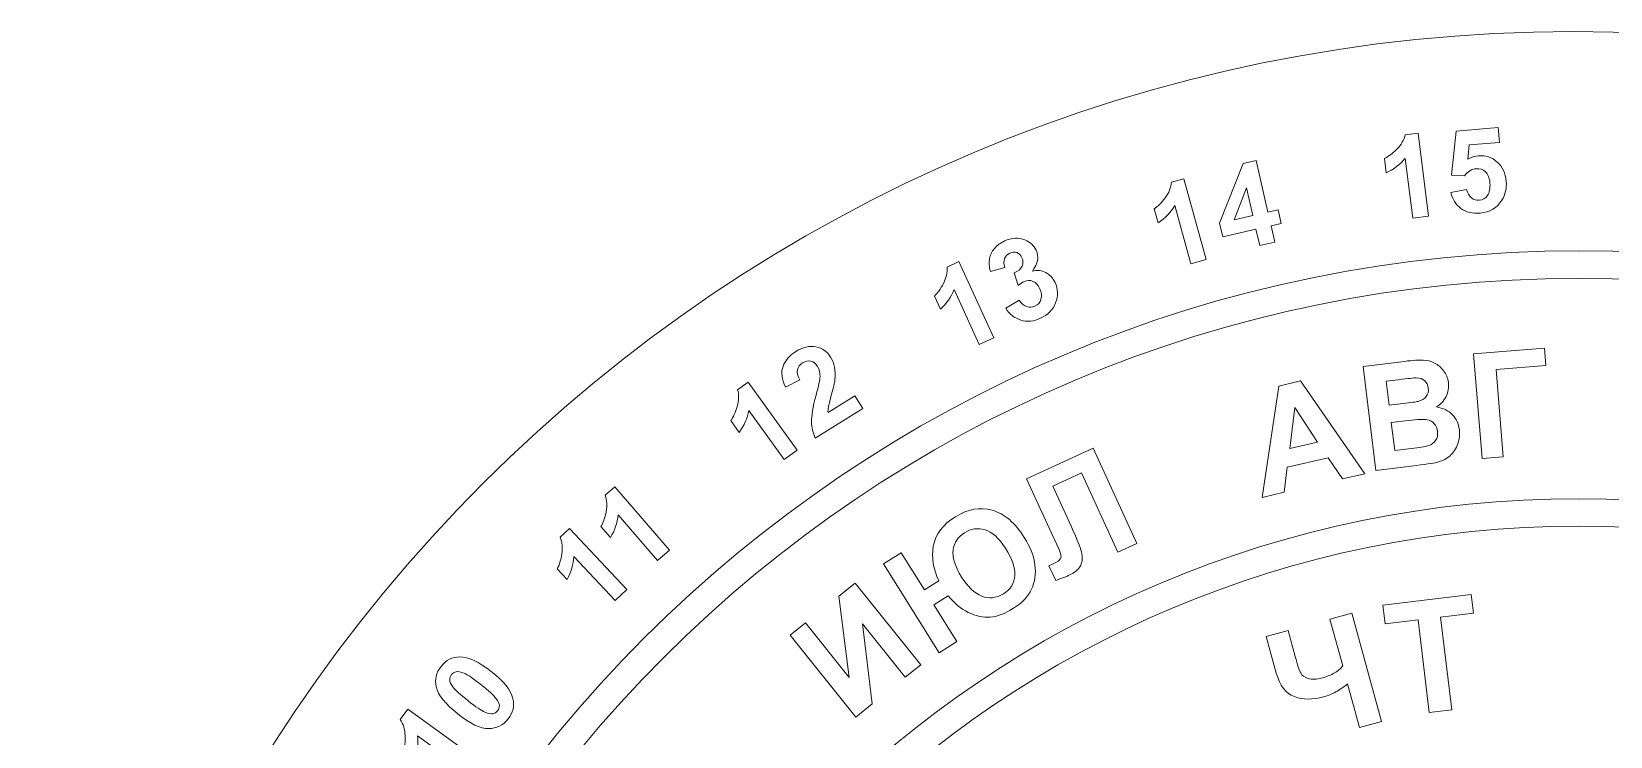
# Model space of a CAD drawing. Header units: millimetres. Extents: x -84 to 196, y -140 to 140.
# Drawn here: x -84.3 to 59.1, y 76 to 140 of the extents above; entities that cross this region are included whole.
import ezdxf

# ---------------------------------------------------------------- set-up
doc = ezdxf.new("R2010")
doc.units = ezdxf.units.MM
doc.header["$MEASUREMENT"] = 0
doc.layers.add('Layer 1', color=7, linetype='Continuous')

msp = doc.modelspace()

# ---------------------------------------------------------------- linework, layer by layer
at = {"layer": 'Layer 1', "color": 250, "lineweight": 9}
for points, knots in [([(55.6856, 140), (133.0055, 140), (195.6856, 77.3199), (195.6856, 0), (195.6856, 0), (195.6856, -77.3199), (133.0055, -140), (55.6856, -140), (55.6856, -140), (-21.6343, -140), (-84.3145, -77.3199), (-84.3145, 0), (-84.3145, 0), (-84.3145, 77.3199), (-21.6343, 140), (55.6856, 140)], [0, 0, 0, 0, 0.2, 0.2, 0.2, 0.2, 0.4, 0.4, 0.4, 0.4, 0.6, 0.6, 0.6, 0.6, 1, 1, 1, 1]), ([(42.5427, 123.2456), (42.5427, 123.2456), (41.1037, 123.0627), (41.1037, 123.0627), (41.1037, 123.0627), (41.1037, 123.0627), (40.4152, 128.4905), (40.4152, 128.4905), (40.4152, 128.4905), (39.9526, 127.9322), (39.3784, 127.4901), (38.6946, 127.1623), (38.6946, 127.1623), (38.6946, 127.1623), (38.528, 128.4691), (38.528, 128.4691), (38.528, 128.4691), (38.8893, 128.6409), (39.2679, 128.9257), (39.664, 129.3251), (39.664, 129.3251), (40.0617, 129.7228), (40.3131, 130.1626), (40.4197, 130.6408), (40.4197, 130.6408), (40.4197, 130.6408), (41.5889, 130.7896), (41.5889, 130.7896), (41.5889, 130.7896), (41.5889, 130.7896), (42.5427, 123.2456), (42.5427, 123.2456)], [0, 0, 0, 0, 0.11111111, 0.11111111, 0.11111111, 0.11111111, 0.22222222, 0.22222222, 0.22222222, 0.22222222, 0.33333333, 0.33333333, 0.33333333, 0.33333333, 0.44444444, 0.44444444, 0.44444444, 0.44444444, 0.55555556, 0.55555556, 0.55555556, 0.55555556, 0.66666667, 0.66666667, 0.66666667, 0.66666667, 0.77777778, 0.77777778, 0.77777778, 0.77777778, 1, 1, 1, 1]), ([(44.5682, 125.3889), (44.5682, 125.3889), (45.999, 125.6552), (45.999, 125.6552), (45.999, 125.6552), (46.0662, 125.3327), (46.2088, 125.085), (46.4268, 124.9099), (46.4268, 124.9099), (46.6449, 124.7365), (46.8853, 124.6604), (47.1496, 124.6815), (47.1496, 124.6815), (47.4529, 124.7062), (47.699, 124.8506), (47.8879, 125.1128), (47.8879, 125.1128), (48.0768, 125.3751), (48.152, 125.753), (48.112, 126.2484), (48.112, 126.2484), (48.0739, 126.7103), (47.9413, 127.0499), (47.7159, 127.2656), (47.7159, 127.2656), (47.4889, 127.4794), (47.2096, 127.5747), (46.8763, 127.5462), (46.8763, 127.5462), (46.4602, 127.5136), (46.1035, 127.2997), (45.8025, 126.9046), (45.8025, 126.9046), (45.8025, 126.9046), (44.615, 126.9784), (44.615, 126.9784), (44.615, 126.9784), (44.615, 126.9784), (45.0369, 130.9692), (45.0369, 130.9692), (45.0369, 130.9692), (45.0369, 130.9692), (48.8626, 131.2801), (48.8626, 131.2801), (48.8626, 131.2801), (48.8626, 131.2801), (48.9731, 129.9261), (48.9731, 129.9261), (48.9731, 129.9261), (48.9731, 129.9261), (46.2441, 129.703), (46.2441, 129.703), (46.2441, 129.703), (46.2441, 129.703), (46.1215, 128.4023), (46.1215, 128.4023), (46.1215, 128.4023), (46.4308, 128.5912), (46.7547, 128.6973), (47.0914, 128.7258), (47.0914, 128.7258), (47.7332, 128.7773), (48.2952, 128.5885), (48.7812, 128.1576), (48.7812, 128.1576), (49.2654, 127.7265), (49.5371, 127.1391), (49.5981, 126.395), (49.5981, 126.395), (49.6477, 125.7727), (49.5136, 125.2039), (49.1923, 124.6869), (49.1923, 124.6869), (48.7557, 123.9804), (48.1019, 123.5919), (47.229, 123.5212), (47.229, 123.5212), (46.5327, 123.4659), (45.948, 123.6052), (45.4784, 123.9445), (45.4784, 123.9445), (45.009, 124.282), (44.7062, 124.7652), (44.5682, 125.3889)], [0, 0, 0, 0, 0.04545455, 0.04545455, 0.04545455, 0.04545455, 0.09090909, 0.09090909, 0.09090909, 0.09090909, 0.13636364, 0.13636364, 0.13636364, 0.13636364, 0.18181818, 0.18181818, 0.18181818, 0.18181818, 0.22727273, 0.22727273, 0.22727273, 0.22727273, 0.27272727, 0.27272727, 0.27272727, 0.27272727, 0.31818182, 0.31818182, 0.31818182, 0.31818182, 0.36363636, 0.36363636, 0.36363636, 0.36363636, 0.40909091, 0.40909091, 0.40909091, 0.40909091, 0.45454545, 0.45454545, 0.45454545, 0.45454545, 0.5, 0.5, 0.5, 0.5, 0.54545455, 0.54545455, 0.54545455, 0.54545455, 0.59090909, 0.59090909, 0.59090909, 0.59090909, 0.63636364, 0.63636364, 0.63636364, 0.63636364, 0.68181818, 0.68181818, 0.68181818, 0.68181818, 0.72727273, 0.72727273, 0.72727273, 0.72727273, 0.77272727, 0.77272727, 0.77272727, 0.77272727, 0.81818182, 0.81818182, 0.81818182, 0.81818182, 0.86363636, 0.86363636, 0.86363636, 0.86363636, 0.90909091, 0.90909091, 0.90909091, 0.90909091, 1, 1, 1, 1]), ([(27.21, 120.5775), (27.21, 120.5775), (26.8697, 122.0627), (26.8697, 122.0627), (26.8697, 122.0627), (26.8697, 122.0627), (23.8498, 121.3715), (23.8498, 121.3715), (23.8498, 121.3715), (23.8498, 121.3715), (23.566, 122.6098), (23.566, 122.6098), (23.566, 122.6098), (23.566, 122.6098), (25.6936, 128.0283), (25.6936, 128.0283), (25.6936, 128.0283), (25.6936, 128.0283), (26.8825, 128.2998), (26.8825, 128.2998), (26.8825, 128.2998), (26.8825, 128.2998), (27.9546, 123.6184), (27.9546, 123.6184), (27.9546, 123.6184), (27.9546, 123.6184), (28.87, 123.8282), (28.87, 123.8282), (28.87, 123.8282), (28.87, 123.8282), (29.154, 122.5863), (29.154, 122.5863), (29.154, 122.5863), (29.154, 122.5863), (28.2385, 122.3766), (28.2385, 122.3766), (28.2385, 122.3766), (28.2385, 122.3766), (28.5788, 120.8914), (28.5788, 120.8914), (28.5788, 120.8914), (28.5788, 120.8914), (27.21, 120.5775), (27.21, 120.5775)], [0, 0, 0, 0, 0.08333333, 0.08333333, 0.08333333, 0.08333333, 0.16666667, 0.16666667, 0.16666667, 0.16666667, 0.25, 0.25, 0.25, 0.25, 0.33333333, 0.33333333, 0.33333333, 0.33333333, 0.41666667, 0.41666667, 0.41666667, 0.41666667, 0.5, 0.5, 0.5, 0.5, 0.58333333, 0.58333333, 0.58333333, 0.58333333, 0.66666667, 0.66666667, 0.66666667, 0.66666667, 0.75, 0.75, 0.75, 0.75, 0.83333333, 0.83333333, 0.83333333, 0.83333333, 1, 1, 1, 1]), ([(22.3559, 119.3131), (22.3559, 119.3131), (20.9573, 118.9253), (20.9573, 118.9253), (20.9573, 118.9253), (20.9573, 118.9253), (19.498, 124.1962), (19.498, 124.1962), (19.498, 124.1962), (19.1181, 123.5768), (18.6152, 123.0566), (17.9838, 122.6358), (17.9838, 122.6358), (17.9838, 122.6358), (17.6324, 123.9036), (17.6324, 123.9036), (17.6324, 123.9036), (17.965, 124.1246), (18.2979, 124.4602), (18.6348, 124.9122), (18.6348, 124.9122), (18.9699, 125.3642), (19.1552, 125.8345), (19.1924, 126.3246), (19.1924, 126.3246), (19.1924, 126.3246), (20.326, 126.6377), (20.326, 126.6377), (20.326, 126.6377), (20.326, 126.6377), (22.3559, 119.3131), (22.3559, 119.3131)], [0, 0, 0, 0, 0.11111111, 0.11111111, 0.11111111, 0.11111111, 0.22222222, 0.22222222, 0.22222222, 0.22222222, 0.33333333, 0.33333333, 0.33333333, 0.33333333, 0.44444444, 0.44444444, 0.44444444, 0.44444444, 0.55555556, 0.55555556, 0.55555556, 0.55555556, 0.66666667, 0.66666667, 0.66666667, 0.66666667, 0.77777778, 0.77777778, 0.77777778, 0.77777778, 1, 1, 1, 1]), ([(26.5841, 123.3063), (26.5841, 123.3063), (26.0075, 125.8269), (26.0075, 125.8269), (26.0075, 125.8269), (26.0075, 125.8269), (24.8889, 122.9166), (24.8889, 122.9166), (24.8889, 122.9166), (24.8889, 122.9166), (26.5841, 123.3063), (26.5841, 123.3063)], [0, 0, 0, 0, 0.25, 0.25, 0.25, 0.25, 0.5, 0.5, 0.5, 0.5, 1, 1, 1, 1]), ([(4.1604, 114.8845), (4.1604, 114.8845), (5.3662, 115.6253), (5.3662, 115.6253), (5.3662, 115.6253), (5.5567, 115.3178), (5.7801, 115.1197), (6.0364, 115.0295), (6.0364, 115.0295), (6.2944, 114.9392), (6.5501, 114.9514), (6.8035, 115.0675), (6.8035, 115.0675), (7.0761, 115.1925), (7.2584, 115.4017), (7.3483, 115.6933), (7.3483, 115.6933), (7.4401, 115.9849), (7.4065, 116.3075), (7.2458, 116.6576), (7.2458, 116.6576), (7.0939, 116.99), (6.8827, 117.211), (6.6157, 117.3241), (6.6157, 117.3241), (6.3487, 117.4355), (6.0859, 117.4322), (5.829, 117.3161), (5.829, 117.3161), (5.6602, 117.2375), (5.4739, 117.1129), (5.2686, 116.9389), (5.2686, 116.9389), (5.2686, 116.9389), (4.9214, 118.0816), (4.9214, 118.0816), (4.9214, 118.0816), (5.2822, 118.2355), (5.5192, 118.4379), (5.6324, 118.6873), (5.6324, 118.6873), (5.7455, 118.9384), (5.7387, 119.1994), (5.6136, 119.4721), (5.6136, 119.4721), (5.5083, 119.7043), (5.3539, 119.8568), (5.1524, 119.9316), (5.1524, 119.9316), (4.9526, 120.0063), (4.7375, 119.9909), (4.5088, 119.8855), (4.5088, 119.8855), (4.2836, 119.7819), (4.1276, 119.6169), (4.0389, 119.3871), (4.0389, 119.3871), (3.9504, 119.1573), (3.959, 118.8839), (4.0614, 118.567), (4.0614, 118.567), (4.0614, 118.567), (2.7511, 118.2172), (2.7511, 118.2172), (2.7511, 118.2172), (2.6444, 118.6716), (2.6209, 119.0631), (2.6772, 119.3897), (2.6772, 119.3897), (2.7335, 119.7164), (2.8817, 120.0206), (3.1218, 120.3043), (3.1218, 120.3043), (3.3617, 120.5862), (3.6708, 120.8137), (4.0491, 120.9888), (4.0491, 120.9888), (4.6965, 121.2854), (5.3119, 121.3171), (5.8918, 121.0824), (5.8918, 121.0824), (6.3692, 120.8929), (6.7061, 120.5844), (6.9009, 120.1587), (6.9009, 120.1587), (7.1778, 119.5553), (7.0686, 118.9214), (6.5732, 118.2588), (6.5732, 118.2588), (7.0066, 118.3548), (7.409, 118.3095), (7.7805, 118.1247), (7.7805, 118.1247), (8.1521, 117.9382), (8.4325, 117.6381), (8.6237, 117.2212), (8.6237, 117.2212), (8.9006, 116.6178), (8.9165, 116.0005), (8.6697, 115.3728), (8.6697, 115.3728), (8.4228, 114.7453), (7.9722, 114.2805), (7.3142, 113.9786), (7.3142, 113.9786), (6.6915, 113.6927), (6.0921, 113.6346), (5.5178, 113.8058), (5.5178, 113.8058), (4.9436, 113.9754), (4.4917, 114.3361), (4.1604, 114.8845)], [0, 0, 0, 0, 0.03448276, 0.03448276, 0.03448276, 0.03448276, 0.06896552, 0.06896552, 0.06896552, 0.06896552, 0.10344828, 0.10344828, 0.10344828, 0.10344828, 0.13793103, 0.13793103, 0.13793103, 0.13793103, 0.17241379, 0.17241379, 0.17241379, 0.17241379, 0.20689655, 0.20689655, 0.20689655, 0.20689655, 0.24137931, 0.24137931, 0.24137931, 0.24137931, 0.27586207, 0.27586207, 0.27586207, 0.27586207, 0.31034483, 0.31034483, 0.31034483, 0.31034483, 0.34482759, 0.34482759, 0.34482759, 0.34482759, 0.37931034, 0.37931034, 0.37931034, 0.37931034, 0.4137931, 0.4137931, 0.4137931, 0.4137931, 0.44827586, 0.44827586, 0.44827586, 0.44827586, 0.48275862, 0.48275862, 0.48275862, 0.48275862, 0.51724138, 0.51724138, 0.51724138, 0.51724138, 0.55172414, 0.55172414, 0.55172414, 0.55172414, 0.5862069, 0.5862069, 0.5862069, 0.5862069, 0.62068966, 0.62068966, 0.62068966, 0.62068966, 0.65517241, 0.65517241, 0.65517241, 0.65517241, 0.68965517, 0.68965517, 0.68965517, 0.68965517, 0.72413793, 0.72413793, 0.72413793, 0.72413793, 0.75862069, 0.75862069, 0.75862069, 0.75862069, 0.79310345, 0.79310345, 0.79310345, 0.79310345, 0.82758621, 0.82758621, 0.82758621, 0.82758621, 0.86206897, 0.86206897, 0.86206897, 0.86206897, 0.89655172, 0.89655172, 0.89655172, 0.89655172, 0.93103448, 0.93103448, 0.93103448, 0.93103448, 1, 1, 1, 1]), ([(56.1771, 120.0928), (122.4512, 120.0928), (176.1771, 66.3669), (176.1771, 0.0928), (176.1771, 0.0928), (176.1771, -66.1813), (122.4512, -119.9072), (56.1771, -119.9072), (56.1771, -119.9072), (-10.097, -119.9072), (-63.8229, -66.1813), (-63.8229, 0.0928), (-63.8229, 0.0928), (-63.8229, 66.3669), (-10.097, 120.0928), (56.1771, 120.0928)], [0, 0, 0, 0, 0.2, 0.2, 0.2, 0.2, 0.4, 0.4, 0.4, 0.4, 0.6, 0.6, 0.6, 0.6, 1, 1, 1, 1]), ([(3.0567, 112.2018), (3.0567, 112.2018), (1.7374, 111.5979), (1.7374, 111.5979), (1.7374, 111.5979), (1.7374, 111.5979), (-0.5423, 116.5694), (-0.5423, 116.5694), (-0.5423, 116.5694), (-0.8171, 115.8975), (-1.2334, 115.3043), (-1.7878, 114.7877), (-1.7878, 114.7877), (-1.7878, 114.7877), (-2.3363, 115.9858), (-2.3363, 115.9858), (-2.3363, 115.9858), (-2.0451, 116.2555), (-1.7686, 116.6417), (-1.5087, 117.1407), (-1.5087, 117.1407), (-1.2489, 117.6413), (-1.1406, 118.1341), (-1.1822, 118.6225), (-1.1822, 118.6225), (-1.1822, 118.6225), (-0.1126, 119.1137), (-0.1126, 119.1137), (-0.1126, 119.1137), (-0.1126, 119.1137), (3.0567, 112.2018), (3.0567, 112.2018)], [0, 0, 0, 0, 0.11111111, 0.11111111, 0.11111111, 0.11111111, 0.22222222, 0.22222222, 0.22222222, 0.22222222, 0.33333333, 0.33333333, 0.33333333, 0.33333333, 0.44444444, 0.44444444, 0.44444444, 0.44444444, 0.55555556, 0.55555556, 0.55555556, 0.55555556, 0.66666667, 0.66666667, 0.66666667, 0.66666667, 0.77777778, 0.77777778, 0.77777778, 0.77777778, 1, 1, 1, 1]), ([(56.1771, 117.5928), (121.0706, 117.5928), (173.6771, 64.9863), (173.6771, 0.0928), (173.6771, 0.0928), (173.6771, -64.8007), (121.0706, -117.4072), (56.1771, -117.4072), (56.1771, -117.4072), (-8.7164, -117.4072), (-61.3229, -64.8007), (-61.3229, 0.0928), (-61.3229, 0.0928), (-61.3229, 64.9863), (-8.7164, 117.5928), (56.1771, 117.5928)], [0, 0, 0, 0, 0.2, 0.2, 0.2, 0.2, 0.4, 0.4, 0.4, 0.4, 0.6, 0.6, 0.6, 0.6, 1, 1, 1, 1]), ([(-9.5515, 106.9353), (-9.5515, 106.9353), (-8.8346, 105.7925), (-8.8346, 105.7925), (-8.8346, 105.7925), (-8.8346, 105.7925), (-13.1456, 103.089), (-13.1456, 103.089), (-13.1456, 103.089), (-13.3697, 103.551), (-13.4861, 104.0475), (-13.4947, 104.5803), (-13.4947, 104.5803), (-13.505, 105.1131), (-13.3653, 105.9146), (-13.0772, 106.985), (-13.0772, 106.985), (-12.847, 107.8496), (-12.7266, 108.4131), (-12.7159, 108.6758), (-12.7159, 108.6758), (-12.7063, 109.0357), (-12.7783, 109.3396), (-12.9335, 109.5876), (-12.9335, 109.5876), (-13.1062, 109.8605), (-13.3113, 110.026), (-13.5527, 110.0806), (-13.5527, 110.0806), (-13.7921, 110.1352), (-14.0412, 110.0823), (-14.3017, 109.9184), (-14.3017, 109.9184), (-14.5568, 109.7579), (-14.7136, 109.5526), (-14.7682, 109.3025), (-14.7682, 109.3025), (-14.823, 109.0524), (-14.7492, 108.7415), (-14.5473, 108.3678), (-14.5473, 108.3678), (-14.5473, 108.3678), (-15.8502, 107.7227), (-15.8502, 107.7227), (-15.8502, 107.7227), (-16.2013, 108.4449), (-16.2762, 109.0734), (-16.0766, 109.6099), (-16.0766, 109.6099), (-15.877, 110.1466), (-15.4875, 110.5953), (-14.9099, 110.9581), (-14.9099, 110.9581), (-14.2757, 111.354), (-13.6713, 111.4961), (-13.0971, 111.3809), (-13.0971, 111.3809), (-12.5211, 111.2675), (-12.0735, 110.9556), (-11.7543, 110.4488), (-11.7543, 110.4488), (-11.5748, 110.16), (-11.4534, 109.8522), (-11.394, 109.5255), (-11.394, 109.5255), (-11.3328, 109.2005), (-11.3249, 108.8247), (-11.3703, 108.3965), (-11.3703, 108.3965), (-11.4005, 108.1144), (-11.4989, 107.6724), (-11.6637, 107.0738), (-11.6637, 107.0738), (-11.8284, 106.4752), (-11.9247, 106.0843), (-11.956, 105.9029), (-11.956, 105.9029), (-11.9855, 105.7214), (-11.999, 105.5539), (-11.9932, 105.4039), (-11.9932, 105.4039), (-11.9932, 105.4039), (-9.5515, 106.9353), (-9.5515, 106.9353)], [0, 0, 0, 0, 0.04545455, 0.04545455, 0.04545455, 0.04545455, 0.09090909, 0.09090909, 0.09090909, 0.09090909, 0.13636364, 0.13636364, 0.13636364, 0.13636364, 0.18181818, 0.18181818, 0.18181818, 0.18181818, 0.22727273, 0.22727273, 0.22727273, 0.22727273, 0.27272727, 0.27272727, 0.27272727, 0.27272727, 0.31818182, 0.31818182, 0.31818182, 0.31818182, 0.36363636, 0.36363636, 0.36363636, 0.36363636, 0.40909091, 0.40909091, 0.40909091, 0.40909091, 0.45454545, 0.45454545, 0.45454545, 0.45454545, 0.5, 0.5, 0.5, 0.5, 0.54545455, 0.54545455, 0.54545455, 0.54545455, 0.59090909, 0.59090909, 0.59090909, 0.59090909, 0.63636364, 0.63636364, 0.63636364, 0.63636364, 0.68181818, 0.68181818, 0.68181818, 0.68181818, 0.72727273, 0.72727273, 0.72727273, 0.72727273, 0.77272727, 0.77272727, 0.77272727, 0.77272727, 0.81818182, 0.81818182, 0.81818182, 0.81818182, 0.86363636, 0.86363636, 0.86363636, 0.86363636, 0.90909091, 0.90909091, 0.90909091, 0.90909091, 1, 1, 1, 1]), ([(46.6263, 110.7458), (46.6263, 110.7458), (53.0573, 111.2689), (53.0573, 111.2689), (53.0573, 111.2689), (53.0573, 111.2689), (53.1892, 109.6766), (53.1892, 109.6766), (53.1892, 109.6766), (53.1892, 109.6766), (48.6742, 109.3096), (48.6742, 109.3096), (48.6742, 109.3096), (48.6742, 109.3096), (49.3173, 101.406), (49.3173, 101.406), (49.3173, 101.406), (49.3173, 101.406), (47.3991, 101.25), (47.3991, 101.25), (47.3991, 101.25), (47.3991, 101.25), (46.6263, 110.7458), (46.6263, 110.7458)], [0, 0, 0, 0, 0.14285714, 0.14285714, 0.14285714, 0.14285714, 0.28571429, 0.28571429, 0.28571429, 0.28571429, 0.42857143, 0.42857143, 0.42857143, 0.42857143, 0.57142857, 0.57142857, 0.57142857, 0.57142857, 0.71428571, 0.71428571, 0.71428571, 0.71428571, 1, 1, 1, 1]), ([(36.5915, 109.593), (36.5915, 109.593), (40.3695, 110.06), (40.3695, 110.06), (40.3695, 110.06), (41.1171, 110.1535), (41.6783, 110.1896), (42.0534, 110.1741), (42.0534, 110.1741), (42.4283, 110.1568), (42.7744, 110.0685), (43.0875, 109.9044), (43.0875, 109.9044), (43.4026, 109.7428), (43.6779, 109.5099), (43.911, 109.2062), (43.911, 109.2062), (44.1467, 108.9001), (44.2888, 108.5433), (44.3379, 108.1349), (44.3379, 108.1349), (44.3937, 107.6934), (44.3233, 107.2718), (44.1304, 106.8723), (44.1304, 106.8723), (43.9378, 106.4728), (43.6496, 106.1555), (43.2636, 105.9222), (43.2636, 105.9222), (43.8606, 105.825), (44.3379, 105.5926), (44.6975, 105.2267), (44.6975, 105.2267), (45.0572, 104.8609), (45.2706, 104.4061), (45.3377, 103.8604), (45.3377, 103.8604), (45.3911, 103.4301), (45.3427, 102.9996), (45.1922, 102.5689), (45.1922, 102.5689), (45.0439, 102.1384), (44.8114, 101.7789), (44.4943, 101.4948), (44.4943, 101.4948), (44.1795, 101.2081), (43.7715, 101.0059), (43.2702, 100.888), (43.2702, 100.888), (42.9572, 100.8145), (42.1919, 100.6987), (40.9764, 100.54), (40.9764, 100.54), (40.9764, 100.54), (37.7595, 100.1424), (37.7595, 100.1424), (37.7595, 100.1424), (37.7595, 100.1424), (36.5915, 109.593), (36.5915, 109.593)], [0, 0, 0, 0, 0.0625, 0.0625, 0.0625, 0.0625, 0.125, 0.125, 0.125, 0.125, 0.1875, 0.1875, 0.1875, 0.1875, 0.25, 0.25, 0.25, 0.25, 0.3125, 0.3125, 0.3125, 0.3125, 0.375, 0.375, 0.375, 0.375, 0.4375, 0.4375, 0.4375, 0.4375, 0.5, 0.5, 0.5, 0.5, 0.5625, 0.5625, 0.5625, 0.5625, 0.625, 0.625, 0.625, 0.625, 0.6875, 0.6875, 0.6875, 0.6875, 0.75, 0.75, 0.75, 0.75, 0.8125, 0.8125, 0.8125, 0.8125, 0.875, 0.875, 0.875, 0.875, 1, 1, 1, 1]), ([(-14.804, 101.9982), (-14.804, 101.9982), (-15.9835, 101.1522), (-15.9835, 101.1522), (-15.9835, 101.1522), (-15.9835, 101.1522), (-19.1753, 105.5944), (-19.1753, 105.5944), (-19.1753, 105.5944), (-19.3168, 104.8826), (-19.6103, 104.2209), (-20.0576, 103.6074), (-20.0576, 103.6074), (-20.0576, 103.6074), (-20.8254, 104.6763), (-20.8254, 104.6763), (-20.8254, 104.6763), (-20.5911, 104.999), (-20.3931, 105.429), (-20.2346, 105.9698), (-20.2346, 105.9698), (-20.076, 106.5107), (-20.0637, 107.017), (-20.1993, 107.4871), (-20.1993, 107.4871), (-20.1993, 107.4871), (-19.2427, 108.1746), (-19.2427, 108.1746), (-19.2427, 108.1746), (-19.2427, 108.1746), (-14.804, 101.9982), (-14.804, 101.9982)], [0, 0, 0, 0, 0.11111111, 0.11111111, 0.11111111, 0.11111111, 0.22222222, 0.22222222, 0.22222222, 0.22222222, 0.33333333, 0.33333333, 0.33333333, 0.33333333, 0.44444444, 0.44444444, 0.44444444, 0.44444444, 0.55555556, 0.55555556, 0.55555556, 0.55555556, 0.66666667, 0.66666667, 0.66666667, 0.66666667, 0.77777778, 0.77777778, 0.77777778, 0.77777778, 1, 1, 1, 1]), ([(36.7583, 99.8449), (36.7583, 99.8449), (34.7191, 99.3793), (34.7191, 99.3793), (34.7191, 99.3793), (34.7191, 99.3793), (33.4259, 101.3027), (33.4259, 101.3027), (33.4259, 101.3027), (33.4259, 101.3027), (29.7162, 100.4533), (29.7162, 100.4533), (29.7162, 100.4533), (29.7162, 100.4533), (29.432, 98.1682), (29.432, 98.1682), (29.432, 98.1682), (29.432, 98.1682), (27.4443, 97.7136), (27.4443, 97.7136), (27.4443, 97.7136), (27.4443, 97.7136), (28.9335, 107.8215), (28.9335, 107.8215), (28.9335, 107.8215), (28.9335, 107.8215), (30.9148, 108.2763), (30.9148, 108.2763), (30.9148, 108.2763), (30.9148, 108.2763), (36.7583, 99.8449), (36.7583, 99.8449)], [0, 0, 0, 0, 0.11111111, 0.11111111, 0.11111111, 0.11111111, 0.22222222, 0.22222222, 0.22222222, 0.22222222, 0.33333333, 0.33333333, 0.33333333, 0.33333333, 0.44444444, 0.44444444, 0.44444444, 0.44444444, 0.55555556, 0.55555556, 0.55555556, 0.55555556, 0.66666667, 0.66666667, 0.66666667, 0.66666667, 0.77777778, 0.77777778, 0.77777778, 0.77777778, 1, 1, 1, 1]), ([(38.6936, 108.2569), (38.6936, 108.2569), (38.9639, 106.0697), (38.9639, 106.0697), (38.9639, 106.0697), (38.9639, 106.0697), (40.215, 106.2256), (40.215, 106.2256), (40.215, 106.2256), (40.9581, 106.3174), (41.4197, 106.3843), (41.5971, 106.4289), (41.5971, 106.4289), (41.9188, 106.5068), (42.1627, 106.6512), (42.3267, 106.862), (42.3267, 106.862), (42.4884, 107.0729), (42.5525, 107.3305), (42.5147, 107.6342), (42.5147, 107.6342), (42.479, 107.9272), (42.3679, 108.1554), (42.1857, 108.3172), (42.1857, 108.3172), (42.0014, 108.4814), (41.7484, 108.561), (41.4246, 108.5608), (41.4246, 108.5608), (41.2338, 108.5585), (40.6881, 108.5025), (39.7896, 108.3907), (39.7896, 108.3907), (39.7896, 108.3907), (38.6936, 108.2569), (38.6936, 108.2569)], [0, 0, 0, 0, 0.1, 0.1, 0.1, 0.1, 0.2, 0.2, 0.2, 0.2, 0.3, 0.3, 0.3, 0.3, 0.4, 0.4, 0.4, 0.4, 0.5, 0.5, 0.5, 0.5, 0.6, 0.6, 0.6, 0.6, 0.7, 0.7, 0.7, 0.7, 0.8, 0.8, 0.8, 0.8, 1, 1, 1, 1]), ([(32.4653, 102.7272), (32.4653, 102.7272), (30.3977, 105.88), (30.3977, 105.88), (30.3977, 105.88), (30.3977, 105.88), (29.9339, 102.1483), (29.9339, 102.1483), (29.9339, 102.1483), (29.9339, 102.1483), (32.4653, 102.7272), (32.4653, 102.7272)], [0, 0, 0, 0, 0.25, 0.25, 0.25, 0.25, 0.5, 0.5, 0.5, 0.5, 1, 1, 1, 1]), ([(39.1582, 104.4964), (39.1582, 104.4964), (39.4709, 101.9699), (39.4709, 101.9699), (39.4709, 101.9699), (39.4709, 101.9699), (41.2367, 102.1887), (41.2367, 102.1887), (41.2367, 102.1887), (41.9244, 102.2736), (42.3592, 102.3472), (42.5389, 102.4071), (42.5389, 102.4071), (42.8162, 102.494), (43.0312, 102.6494), (43.1867, 102.8713), (43.1867, 102.8713), (43.3392, 103.0934), (43.3944, 103.3709), (43.3541, 103.7057), (43.3541, 103.7057), (43.3184, 103.9897), (43.2209, 104.2225), (43.0587, 104.4022), (43.0587, 104.4022), (42.8966, 104.5838), (42.6789, 104.7036), (42.4083, 104.7612), (42.4083, 104.7612), (42.1376, 104.8185), (41.5675, 104.7959), (40.7, 104.6886), (40.7, 104.6886), (40.7, 104.6886), (39.1582, 104.4964), (39.1582, 104.4964)], [0, 0, 0, 0, 0.1, 0.1, 0.1, 0.1, 0.2, 0.2, 0.2, 0.2, 0.3, 0.3, 0.3, 0.3, 0.4, 0.4, 0.4, 0.4, 0.5, 0.5, 0.5, 0.5, 0.6, 0.6, 0.6, 0.6, 0.7, 0.7, 0.7, 0.7, 0.8, 0.8, 0.8, 0.8, 1, 1, 1, 1]), ([(6.0292, 99.4084), (6.0292, 99.4084), (12.0941, 102.1883), (12.0941, 102.1883), (12.0941, 102.1883), (12.0941, 102.1883), (16.0655, 93.5323), (16.0655, 93.5323), (16.0655, 93.5323), (16.0655, 93.5323), (14.3174, 92.7297), (14.3174, 92.7297), (14.3174, 92.7297), (14.3174, 92.7297), (11.0181, 99.9236), (11.0181, 99.9236), (11.0181, 99.9236), (11.0181, 99.9236), (8.4139, 98.7277), (8.4139, 98.7277), (8.4139, 98.7277), (8.4139, 98.7277), (10.1086, 95.0326), (10.1086, 95.0326), (10.1086, 95.0326), (10.5961, 93.9725), (10.8977, 93.2177), (11.0204, 92.766), (11.0204, 92.766), (11.1404, 92.3139), (11.1185, 91.9078), (10.9519, 91.5473), (10.9519, 91.5473), (10.7876, 91.1893), (10.4122, 90.8742), (9.8303, 90.6068), (9.8303, 90.6068), (9.6247, 90.5147), (9.2437, 90.3617), (8.6861, 90.1543), (8.6861, 90.1543), (8.6861, 90.1543), (8.0657, 91.5062), (8.0657, 91.5062), (8.0657, 91.5062), (8.0657, 91.5062), (8.4595, 91.6791), (8.4595, 91.6791), (8.4595, 91.6791), (8.8247, 91.8479), (9.0477, 92.0089), (9.129, 92.1669), (9.129, 92.1669), (9.2101, 92.3226), (9.162, 92.5931), (8.9844, 92.9803), (8.9844, 92.9803), (8.9844, 92.9803), (8.2969, 94.465), (8.2969, 94.465), (8.2969, 94.465), (8.2969, 94.465), (6.0292, 99.4084), (6.0292, 99.4084)], [0, 0, 0, 0, 0.05882353, 0.05882353, 0.05882353, 0.05882353, 0.11764706, 0.11764706, 0.11764706, 0.11764706, 0.17647059, 0.17647059, 0.17647059, 0.17647059, 0.23529412, 0.23529412, 0.23529412, 0.23529412, 0.29411765, 0.29411765, 0.29411765, 0.29411765, 0.35294118, 0.35294118, 0.35294118, 0.35294118, 0.41176471, 0.41176471, 0.41176471, 0.41176471, 0.47058824, 0.47058824, 0.47058824, 0.47058824, 0.52941176, 0.52941176, 0.52941176, 0.52941176, 0.58823529, 0.58823529, 0.58823529, 0.58823529, 0.64705882, 0.64705882, 0.64705882, 0.64705882, 0.70588235, 0.70588235, 0.70588235, 0.70588235, 0.76470588, 0.76470588, 0.76470588, 0.76470588, 0.82352941, 0.82352941, 0.82352941, 0.82352941, 0.88235294, 0.88235294, 0.88235294, 0.88235294, 1, 1, 1, 1]), ([(56.1771, 97.5928), (110.0249, 97.5928), (153.6771, 53.9406), (153.6771, 0.0928), (153.6771, 0.0928), (153.6771, -53.755), (110.0249, -97.4072), (56.1771, -97.4072), (56.1771, -97.4072), (2.3293, -97.4072), (-41.3229, -53.755), (-41.3229, 0.0928), (-41.3229, 0.0928), (-41.3229, 53.9406), (2.3293, 97.5928), (56.1771, 97.5928)], [0, 0, 0, 0, 0.2, 0.2, 0.2, 0.2, 0.4, 0.4, 0.4, 0.4, 0.6, 0.6, 0.6, 0.6, 1, 1, 1, 1]), ([(-26.3753, 92.9293), (-26.3753, 92.9293), (-27.4733, 91.9813), (-27.4733, 91.9813), (-27.4733, 91.9813), (-27.4733, 91.9813), (-31.0488, 96.1152), (-31.0488, 96.1152), (-31.0488, 96.1152), (-31.1252, 95.3939), (-31.3568, 94.7079), (-31.7472, 94.0592), (-31.7472, 94.0592), (-31.7472, 94.0592), (-32.6072, 95.0547), (-32.6072, 95.0547), (-32.6072, 95.0547), (-32.4022, 95.395), (-32.2449, 95.8428), (-32.135, 96.3949), (-32.135, 96.3949), (-32.0252, 96.9469), (-32.0584, 97.4496), (-32.2361, 97.9066), (-32.2361, 97.9066), (-32.2361, 97.9066), (-31.3447, 98.6766), (-31.3447, 98.6766), (-31.3447, 98.6766), (-31.3447, 98.6766), (-26.3753, 92.9293), (-26.3753, 92.9293)], [0, 0, 0, 0, 0.11111111, 0.11111111, 0.11111111, 0.11111111, 0.22222222, 0.22222222, 0.22222222, 0.22222222, 0.33333333, 0.33333333, 0.33333333, 0.33333333, 0.44444444, 0.44444444, 0.44444444, 0.44444444, 0.55555556, 0.55555556, 0.55555556, 0.55555556, 0.66666667, 0.66666667, 0.66666667, 0.66666667, 0.77777778, 0.77777778, 0.77777778, 0.77777778, 1, 1, 1, 1]), ([(-6.9655, 91.6669), (-6.9655, 91.6669), (-5.3359, 92.6859), (-5.3359, 92.6859), (-5.3359, 92.6859), (-5.3359, 92.6859), (-3.2254, 89.317), (-3.2254, 89.317), (-3.2254, 89.317), (-3.2254, 89.317), (-1.9144, 90.1364), (-1.9144, 90.1364), (-1.9144, 90.1364), (-2.4431, 91.1924), (-2.6148, 92.2454), (-2.4291, 93.2954), (-2.4291, 93.2954), (-2.2433, 94.348), (-1.5729, 95.2348), (-0.4157, 95.9579), (-0.4157, 95.9579), (0.6945, 96.6548), (1.8054, 96.8502), (2.9125, 96.542), (2.9125, 96.542), (4.0217, 96.2337), (4.9936, 95.4121), (5.8284, 94.0743), (5.8284, 94.0743), (6.3764, 93.2002), (6.7005, 92.3657), (6.8007, 91.5684), (6.8007, 91.5684), (6.9033, 90.7688), (6.7977, 90.0375), (6.4885, 89.37), (6.4885, 89.37), (6.1772, 88.7023), (5.6335, 88.125), (4.8554, 87.6386), (4.8554, 87.6386), (4.0616, 87.1412), (3.354, 86.8717), (2.728, 86.8277), (2.728, 86.8277), (2.1042, 86.786), (1.4418, 86.9332), (0.7411, 87.2715), (0.7411, 87.2715), (0.0427, 87.6096), (-0.5613, 88.1135), (-1.0665, 88.7831), (-1.0665, 88.7831), (-1.0665, 88.7831), (-2.3774, 87.9612), (-2.3774, 87.9612), (-2.3774, 87.9612), (-2.3774, 87.9612), (-0.2823, 84.6148), (-0.2823, 84.6148), (-0.2823, 84.6148), (-0.2823, 84.6148), (-1.91, 83.5934), (-1.91, 83.5934), (-1.91, 83.5934), (-1.91, 83.5934), (-6.9655, 91.6669), (-6.9655, 91.6669)], [0, 0, 0, 0, 0.05555556, 0.05555556, 0.05555556, 0.05555556, 0.11111111, 0.11111111, 0.11111111, 0.11111111, 0.16666667, 0.16666667, 0.16666667, 0.16666667, 0.22222222, 0.22222222, 0.22222222, 0.22222222, 0.27777778, 0.27777778, 0.27777778, 0.27777778, 0.33333333, 0.33333333, 0.33333333, 0.33333333, 0.38888889, 0.38888889, 0.38888889, 0.38888889, 0.44444444, 0.44444444, 0.44444444, 0.44444444, 0.5, 0.5, 0.5, 0.5, 0.55555556, 0.55555556, 0.55555556, 0.55555556, 0.61111111, 0.61111111, 0.61111111, 0.61111111, 0.66666667, 0.66666667, 0.66666667, 0.66666667, 0.72222222, 0.72222222, 0.72222222, 0.72222222, 0.77777778, 0.77777778, 0.77777778, 0.77777778, 0.83333333, 0.83333333, 0.83333333, 0.83333333, 0.88888889, 0.88888889, 0.88888889, 0.88888889, 1, 1, 1, 1]), ([(56.1771, 95.0928), (108.6442, 95.0928), (151.1771, 52.5598), (151.1771, 0.0928), (151.1771, 0.0928), (151.1771, -52.3742), (108.6442, -94.9072), (56.1771, -94.9072), (56.1771, -94.9072), (3.71, -94.9072), (-38.8229, -52.3742), (-38.8229, 0.0928), (-38.8229, 0.0928), (-38.8229, 52.5598), (3.71, 95.0928), (56.1771, 95.0928)], [0, 0, 0, 0, 0.2, 0.2, 0.2, 0.2, 0.4, 0.4, 0.4, 0.4, 0.6, 0.6, 0.6, 0.6, 1, 1, 1, 1]), ([(-30.2694, 89.3383), (-30.2694, 89.3383), (-31.3302, 88.3465), (-31.3302, 88.3465), (-31.3302, 88.3465), (-31.3302, 88.3465), (-35.063, 92.3448), (-35.063, 92.3448), (-35.063, 92.3448), (-35.1128, 91.6202), (-35.3194, 90.9251), (-35.6827, 90.2594), (-35.6827, 90.2594), (-35.6827, 90.2594), (-36.5817, 91.2226), (-36.5817, 91.2226), (-36.5817, 91.2226), (-36.3904, 91.5721), (-36.2492, 92.0243), (-36.1618, 92.581), (-36.1618, 92.581), (-36.0728, 93.1359), (-36.1253, 93.639), (-36.3192, 94.0904), (-36.3192, 94.0904), (-36.3192, 94.0904), (-35.4592, 94.8933), (-35.4592, 94.8933), (-35.4592, 94.8933), (-35.4592, 94.8933), (-30.2694, 89.3383), (-30.2694, 89.3383)], [0, 0, 0, 0, 0.11111111, 0.11111111, 0.11111111, 0.11111111, 0.22222222, 0.22222222, 0.22222222, 0.22222222, 0.33333333, 0.33333333, 0.33333333, 0.33333333, 0.44444444, 0.44444444, 0.44444444, 0.44444444, 0.55555556, 0.55555556, 0.55555556, 0.55555556, 0.66666667, 0.66666667, 0.66666667, 0.66666667, 0.77777778, 0.77777778, 0.77777778, 0.77777778, 1, 1, 1, 1]), ([(0.1384, 90.4799), (0.6994, 89.5858), (1.3096, 89.0043), (1.9708, 88.7418), (1.9708, 88.7418), (2.6321, 88.4791), (3.2848, 88.5496), (3.9315, 88.9527), (3.9315, 88.9527), (4.5959, 89.369), (4.9418, 89.9233), (4.9718, 90.6131), (4.9718, 90.6131), (5.0039, 91.3051), (4.7152, 92.1327), (4.1102, 93.0982), (4.1102, 93.0982), (3.5318, 94.0233), (2.9147, 94.5807), (2.2639, 94.7698), (2.2639, 94.7698), (1.6112, 94.9592), (0.9847, 94.8664), (0.3872, 94.4915), (0.3872, 94.4915), (-0.1973, 94.1258), (-0.5363, 93.6113), (-0.6345, 92.9443), (-0.6345, 92.9443), (-0.7308, 92.2793), (-0.4731, 91.4566), (0.1384, 90.4799)], [0, 0, 0, 0, 0.11111111, 0.11111111, 0.11111111, 0.11111111, 0.22222222, 0.22222222, 0.22222222, 0.22222222, 0.33333333, 0.33333333, 0.33333333, 0.33333333, 0.44444444, 0.44444444, 0.44444444, 0.44444444, 0.55555556, 0.55555556, 0.55555556, 0.55555556, 0.66666667, 0.66666667, 0.66666667, 0.66666667, 0.77777778, 0.77777778, 0.77777778, 0.77777778, 1, 1, 1, 1]), ([(-15.4273, 85.1936), (-15.4273, 85.1936), (-14.0239, 86.317), (-14.0239, 86.317), (-14.0239, 86.317), (-14.0239, 86.317), (-10.0605, 81.3699), (-10.0605, 81.3699), (-10.0605, 81.3699), (-10.0605, 81.3699), (-11.0122, 88.7296), (-11.0122, 88.7296), (-11.0122, 88.7296), (-11.0122, 88.7296), (-9.5182, 89.9268), (-9.5182, 89.9268), (-9.5182, 89.9268), (-9.5182, 89.9268), (-3.5654, 82.4973), (-3.5654, 82.4973), (-3.5654, 82.4973), (-3.5654, 82.4973), (-4.9711, 81.3717), (-4.9711, 81.3717), (-4.9711, 81.3717), (-4.9711, 81.3717), (-8.8561, 86.2217), (-8.8561, 86.2217), (-8.8561, 86.2217), (-8.8561, 86.2217), (-7.9764, 78.966), (-7.9764, 78.966), (-7.9764, 78.966), (-7.9764, 78.966), (-9.4765, 77.7643), (-9.4765, 77.7643), (-9.4765, 77.7643), (-9.4765, 77.7643), (-15.4273, 85.1936), (-15.4273, 85.1936)], [0, 0, 0, 0, 0.09090909, 0.09090909, 0.09090909, 0.09090909, 0.18181818, 0.18181818, 0.18181818, 0.18181818, 0.27272727, 0.27272727, 0.27272727, 0.27272727, 0.36363636, 0.36363636, 0.36363636, 0.36363636, 0.45454545, 0.45454545, 0.45454545, 0.45454545, 0.54545455, 0.54545455, 0.54545455, 0.54545455, 0.63636364, 0.63636364, 0.63636364, 0.63636364, 0.72727273, 0.72727273, 0.72727273, 0.72727273, 0.81818182, 0.81818182, 0.81818182, 0.81818182, 1, 1, 1, 1]), ([(42.602, 78.1826), (42.602, 78.1826), (41.5872, 86.5836), (41.5872, 86.5836), (41.5872, 86.5836), (41.5872, 86.5836), (38.5874, 86.2209), (38.5874, 86.2209), (38.5874, 86.2209), (38.5874, 86.2209), (38.3788, 87.932), (38.3788, 87.932), (38.3788, 87.932), (38.3788, 87.932), (46.4142, 88.9042), (46.4142, 88.9042), (46.4142, 88.9042), (46.4142, 88.9042), (46.6207, 87.193), (46.6207, 87.193), (46.6207, 87.193), (46.6207, 87.193), (43.628, 86.8302), (43.628, 86.8302), (43.628, 86.8302), (43.628, 86.8302), (44.643, 78.4314), (44.643, 78.4314), (44.643, 78.4314), (44.643, 78.4314), (42.602, 78.1826), (42.602, 78.1826)], [0, 0, 0, 0, 0.11111111, 0.11111111, 0.11111111, 0.11111111, 0.22222222, 0.22222222, 0.22222222, 0.22222222, 0.33333333, 0.33333333, 0.33333333, 0.33333333, 0.44444444, 0.44444444, 0.44444444, 0.44444444, 0.55555556, 0.55555556, 0.55555556, 0.55555556, 0.66666667, 0.66666667, 0.66666667, 0.66666667, 0.77777778, 0.77777778, 0.77777778, 0.77777778, 1, 1, 1, 1]), ([(27.8084, 85.0678), (27.8084, 85.0678), (29.7932, 85.6128), (29.7932, 85.6128), (29.7932, 85.6128), (29.7932, 85.6128), (30.4357, 83.2648), (30.4357, 83.2648), (30.4357, 83.2648), (30.6429, 82.5041), (30.809, 82.0095), (30.9336, 81.7765), (30.9336, 81.7765), (31.0555, 81.5433), (31.2825, 81.3734), (31.6095, 81.2651), (31.6095, 81.2651), (31.9364, 81.1589), (32.3684, 81.1779), (32.9055, 81.3244), (32.9055, 81.3244), (33.3287, 81.4412), (33.6949, 81.5912), (33.9997, 81.7722), (33.9997, 81.7722), (34.3067, 81.9532), (34.5546, 82.168), (34.748, 82.4115), (34.748, 82.4115), (34.748, 82.4115), (33.5884, 86.649), (33.5884, 86.649), (33.5884, 86.649), (33.5884, 86.649), (35.5729, 87.194), (35.5729, 87.194), (35.5729, 87.194), (35.5729, 87.194), (38.2626, 77.3643), (38.2626, 77.3643), (38.2626, 77.3643), (38.2626, 77.3643), (36.278, 76.8193), (36.278, 76.8193), (36.278, 76.8193), (36.278, 76.8193), (35.1952, 80.7763), (35.1952, 80.7763), (35.1952, 80.7763), (34.8422, 80.4886), (34.4826, 80.2438), (34.1187, 80.0463), (34.1187, 80.0463), (33.7546, 79.8488), (33.386, 79.6988), (33.0104, 79.5939), (33.0104, 79.5939), (32.0312, 79.3264), (31.1484, 79.3357), (30.3619, 79.6172), (30.3619, 79.6172), (29.578, 79.8993), (29.0288, 80.6093), (28.7167, 81.7501), (28.7167, 81.7501), (28.7167, 81.7501), (27.8084, 85.0678), (27.8084, 85.0678)], [0, 0, 0, 0, 0.05555556, 0.05555556, 0.05555556, 0.05555556, 0.11111111, 0.11111111, 0.11111111, 0.11111111, 0.16666667, 0.16666667, 0.16666667, 0.16666667, 0.22222222, 0.22222222, 0.22222222, 0.22222222, 0.27777778, 0.27777778, 0.27777778, 0.27777778, 0.33333333, 0.33333333, 0.33333333, 0.33333333, 0.38888889, 0.38888889, 0.38888889, 0.38888889, 0.44444444, 0.44444444, 0.44444444, 0.44444444, 0.5, 0.5, 0.5, 0.5, 0.55555556, 0.55555556, 0.55555556, 0.55555556, 0.61111111, 0.61111111, 0.61111111, 0.61111111, 0.66666667, 0.66666667, 0.66666667, 0.66666667, 0.72222222, 0.72222222, 0.72222222, 0.72222222, 0.77777778, 0.77777778, 0.77777778, 0.77777778, 0.83333333, 0.83333333, 0.83333333, 0.83333333, 0.88888889, 0.88888889, 0.88888889, 0.88888889, 1, 1, 1, 1]), ([(-47.1265, 82.3603), (-46.673, 82.9369), (-46.1139, 83.2259), (-45.4488, 83.2274), (-45.4488, 83.2274), (-44.657, 83.2324), (-43.6974, 82.7928), (-42.569, 81.9069), (-42.569, 81.9069), (-41.4421, 81.0227), (-40.7863, 80.1934), (-40.5997, 79.4154), (-40.5997, 79.4154), (-40.4464, 78.7751), (-40.5949, 78.1666), (-41.0484, 77.59), (-41.0484, 77.59), (-41.502, 77.0116), (-42.0912, 76.7191), (-42.8144, 76.7142), (-42.8144, 76.7142), (-43.5394, 76.7074), (-44.4723, 77.154), (-45.6149, 78.0505), (-45.6149, 78.0505), (-46.7347, 78.9294), (-47.3888, 79.7569), (-47.5754, 80.5348), (-47.5754, 80.5348), (-47.7286, 81.1752), (-47.5785, 81.7837), (-47.1265, 82.3603)], [0, 0, 0, 0, 0.11111111, 0.11111111, 0.11111111, 0.11111111, 0.22222222, 0.22222222, 0.22222222, 0.22222222, 0.33333333, 0.33333333, 0.33333333, 0.33333333, 0.44444444, 0.44444444, 0.44444444, 0.44444444, 0.55555556, 0.55555556, 0.55555556, 0.55555556, 0.66666667, 0.66666667, 0.66666667, 0.66666667, 0.77777778, 0.77777778, 0.77777778, 0.77777778, 1, 1, 1, 1]), ([(-46.1798, 81.6173), (-46.2891, 81.4797), (-46.3421, 81.3228), (-46.3387, 81.1446), (-46.3387, 81.1446), (-46.3352, 80.9665), (-46.2436, 80.76), (-46.0638, 80.5219), (-46.0638, 80.5219), (-45.8292, 80.2113), (-45.3639, 79.7825), (-44.6655, 79.2354), (-44.6655, 79.2354), (-43.9673, 78.6866), (-43.4594, 78.3459), (-43.142, 78.21), (-43.142, 78.21), (-42.8262, 78.0758), (-42.5828, 78.0281), (-42.4118, 78.0668), (-42.4118, 78.0668), (-42.2424, 78.1056), (-42.103, 78.1937), (-41.9935, 78.333), (-41.9935, 78.333), (-41.8859, 78.4705), (-41.8331, 78.6275), (-41.8365, 78.8057), (-41.8365, 78.8057), (-41.8399, 78.982), (-41.9315, 79.1902), (-42.1113, 79.4284), (-42.1113, 79.4284), (-42.3423, 79.7372), (-42.8059, 80.1643), (-43.5043, 80.7131), (-43.5043, 80.7131), (-44.2042, 81.2602), (-44.7105, 81.6025), (-45.0279, 81.7368), (-45.0279, 81.7368), (-45.3435, 81.871), (-45.5887, 81.9204), (-45.7598, 81.8817), (-45.7598, 81.8817), (-45.9326, 81.8447), (-46.0722, 81.7566), (-46.1798, 81.6173)], [0, 0, 0, 0, 0.07692308, 0.07692308, 0.07692308, 0.07692308, 0.15384615, 0.15384615, 0.15384615, 0.15384615, 0.23076923, 0.23076923, 0.23076923, 0.23076923, 0.30769231, 0.30769231, 0.30769231, 0.30769231, 0.38461538, 0.38461538, 0.38461538, 0.38461538, 0.46153846, 0.46153846, 0.46153846, 0.46153846, 0.53846154, 0.53846154, 0.53846154, 0.53846154, 0.61538462, 0.61538462, 0.61538462, 0.61538462, 0.69230769, 0.69230769, 0.69230769, 0.69230769, 0.76923077, 0.76923077, 0.76923077, 0.76923077, 0.84615385, 0.84615385, 0.84615385, 0.84615385, 1, 1, 1, 1]), ([(-43.9915, 74.0251), (-43.9915, 74.0251), (-44.8439, 72.85), (-44.8439, 72.85), (-44.8439, 72.85), (-44.8439, 72.85), (-49.2727, 76.0613), (-49.2727, 76.0613), (-49.2727, 76.0613), (-49.1832, 75.3409), (-49.254, 74.62), (-49.4836, 73.8968), (-49.4836, 73.8968), (-49.4836, 73.8968), (-50.5501, 74.6707), (-50.5501, 74.6707), (-50.5501, 74.6707), (-50.429, 75.0507), (-50.3776, 75.5213), (-50.3961, 76.0841), (-50.3961, 76.0841), (-50.4147, 76.647), (-50.5627, 77.1315), (-50.84, 77.5358), (-50.84, 77.5358), (-50.84, 77.5358), (-50.1481, 78.49), (-50.1481, 78.49), (-50.1481, 78.49), (-50.1481, 78.49), (-43.9915, 74.0251), (-43.9915, 74.0251)], [0, 0, 0, 0, 0.11111111, 0.11111111, 0.11111111, 0.11111111, 0.22222222, 0.22222222, 0.22222222, 0.22222222, 0.33333333, 0.33333333, 0.33333333, 0.33333333, 0.44444444, 0.44444444, 0.44444444, 0.44444444, 0.55555556, 0.55555556, 0.55555556, 0.55555556, 0.66666667, 0.66666667, 0.66666667, 0.66666667, 0.77777778, 0.77777778, 0.77777778, 0.77777778, 1, 1, 1, 1])]:
    msp.add_open_spline(points, degree=3, knots=knots, dxfattribs=at)

doc.saveas('drawing.dxf')
